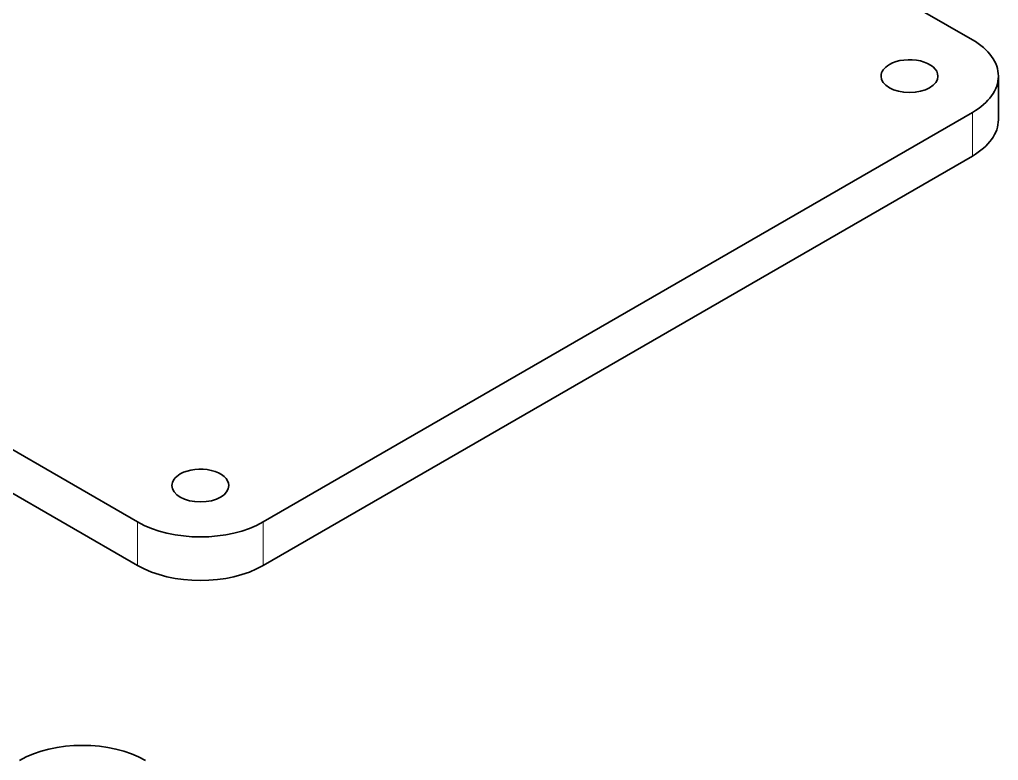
# Model space of a CAD drawing. Extents: x -131 to 1002, y -402 to 783.
# Drawn here: x 710.3 to 765.4, y 622.6 to 664.3 of the extents above; entities that cross this region are included whole.
import ezdxf

# ---------------------------------------------------------------- set-up
doc = ezdxf.new("R2010")
doc.units = 0

msp = doc.modelspace()

# ---------------------------------------------------------------- linework, layer by layer
at = {"color": 7, "lineweight": 35}
for p, q in [((763.909, 663.15), (717.41, 689.997)), ((670.472, 662.897), (716.971, 636.051)), ((670.472, 660.448), (716.971, 633.601)), ((724.043, 636.051), (763.909, 659.068)), ((724.043, 633.601), (763.909, 656.618))]:
    msp.add_line(p, q, dxfattribs=at)
at = {"color": 7, "lineweight": 35, "ltscale": 0.061238}
msp.add_line((765.374, 658.659), (765.374, 661.109), dxfattribs=at)
at = {"color": 7, "lineweight": 13, "ltscale": 0.061237}
msp.add_line((763.909, 656.618), (763.909, 659.068), dxfattribs=at)
at = {"color": 7, "lineweight": 13, "ltscale": 0.061238}
for p, q in [((716.971, 633.601), (716.971, 636.051)), ((724.043, 633.601), (724.043, 636.051))]:
    msp.add_line(p, q, dxfattribs=at)
at = {"color": 7, "lineweight": 35}
for centre, major_axis, start_param, end_param in [((760.374, 661.109), (5, 0), 6.283185, 7.068583), ((760.374, 661.109), (1.6, 0), 0, 2.356194), ((760.374, 661.109), (1.6, 0), 2.356194, 3.141593), ((760.374, 661.109), (1.6, 0), 3.141593, 6.283185), ((760.374, 661.109), (5, 0), 5.497787, 6.283185), ((760.374, 658.659), (5, 0), 5.497787, 6.283185), ((720.507, 638.092), (1.6, 0), 0, 2.356194), ((720.507, 638.092), (1.6, 0), 2.356194, 3.141593), ((720.507, 638.092), (1.6, 0), 3.141593, 6.283185), ((720.507, 638.092), (5, 0), 3.926991, 5.497787), ((720.507, 635.642), (5, 0), 3.926991, 5.497787), ((713.874, 620.599), (5, 0), 0.785398, 2.356194)]:
    msp.add_ellipse(centre, major_axis=major_axis, ratio=0.57735, start_param=start_param, end_param=end_param, dxfattribs=at)

doc.saveas('drawing.dxf')
